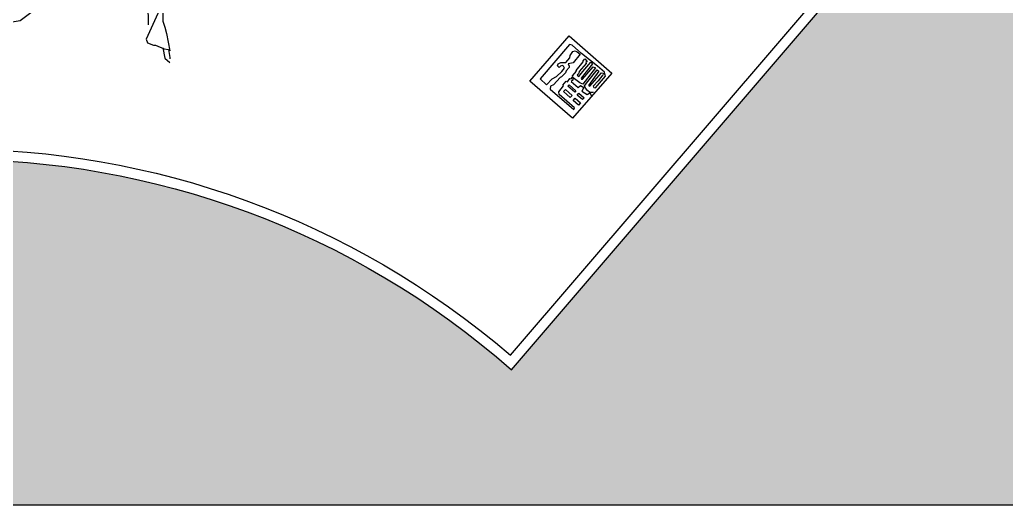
# Model space of a CAD drawing. Header units: millimetres. Extents: x 553 to 2413, y 347 to 1087.
# Drawn here: x 1518.6 to 1996.3, y 369.7 to 604.7 of the extents above; entities that cross this region are included whole.
import ezdxf

# ---------------------------------------------------------------- set-up
doc = ezdxf.new("R2010")
doc.units = ezdxf.units.MM
for name, color, linetype in [('3', 3, 'Continuous'), ('4', 4, 'Continuous'), ('7', 7, 'Continuous'), ('BH', 3, 'Continuous')]:
    doc.layers.add(name, color=color, linetype=linetype)

# ---------------------------------------------------------------- blocks, each defined once
blk = doc.blocks.new('A$C4AE7143D')
at = {"layer": 'BH'}
h = blk.add_hatch(dxfattribs=at)
h.set_pattern_fill('ESCHER', color=256, scale=50, style=0)
h.set_pattern_definition([(59.99999999999999, (-633.880262494079, -419.952057829667), (-59.99999997655987, -1.353315237651032e-08), [55.00000000000001, -5]), (180, (-633.880262494079, -419.952057829667), (29.99999999999999, -51.9615242), [55.00000000000001, -5]), (300.0000000000001, (-633.880262494079, -419.952057829667), (59.99999997655987, -1.353315237651032e-08), [55.00000000000001, -5]), (59.99999999999999, (-628.880262494079, -419.952057829667), (-59.99999997655987, -1.353315237651032e-08), [10, -50]), (300.0000000000001, (-628.880262494079, -419.952057829667), (59.99999997655987, -1.353315237651032e-08), [10, -50]), (59.99999999999999, (-636.380262494079, -415.621930829667), (-59.99999997655987, -1.353315237651032e-08), [10, -50]), (180, (-636.380262494079, -415.621930829667), (29.99999999999999, -51.9615242), [10, -50]), (300.0000000000001, (-636.380262494079, -424.282184829667), (59.99999997655987, -1.353315237651032e-08), [10, -50]), (180, (-636.380262494079, -424.282184829667), (29.99999999999999, -51.9615242), [10, -50]), (59.99999999999999, (-653.880262494079, -419.952057829667), (-59.99999997655987, -1.353315237651032e-08), [10, -50]), (300.0000000000001, (-653.880262494079, -419.952057829667), (59.99999997655987, -1.353315237651032e-08), [10, -50]), (59.99999999999999, (-623.880262494079, -437.272565879667), (-59.99999997655987, -1.353315237651032e-08), [10, -50]), (180, (-623.880262494079, -437.272565879667), (29.99999999999999, -51.9615242), [10, -50]), (300.0000000000001, (-623.880262494079, -402.631549779667), (59.99999997655987, -1.353315237651032e-08), [10, -50]), (180, (-623.880262494079, -402.631549779667), (29.99999999999999, -51.9615242), [10, -50]), (0, (-623.880262494079, -411.291803779667), (-30, 51.9615242), [35, -25]), (0, (-623.880262494079, -428.6123118796669), (-30, 51.9615242), [35, -25]), (120, (-631.380262494079, -406.961676779667), (-59.99999997655987, 1.353317458097081e-08), [34.99999999999998, -24.99999999999999]), (120, (-646.380262494079, -415.621930829667), (-59.99999997655987, 1.353317458097081e-08), [34.99999999999998, -24.99999999999999]), (240, (-646.380262494079, -424.282184829667), (29.99999997655985, -51.96152421353317), [35, -25]), (240, (-631.380262494079, -432.942438879667), (29.99999997655985, -51.96152421353317), [35, -25])])
edge = h.paths.add_edge_path(flags=16)
edge.add_arc((933.2072059118464, -219.8797746414992), 409.8662078151127, 48.69815733620368, 131.3018426637964, ccw=False)
edge.add_line((1203.729489376032, 88.02930683883562), (1503.113609899667, 437.2913675979599))
edge.add_arc((933.2072059118464, -219.8797746414984), 869.8662078151118, 49.06779322795388, 130.9322067720461)
edge.add_line((363.300801924026, 437.2913675979602), (662.68492244766, 88.02930683883574))
h.paths.add_polyline_path([(1830.000001249088, 722.4938270611856), (1830.000001249088, 22.49382706118558), (30.0000012490882, 22.49382706118558), (30.0000012490882, 722.4938270611856)])
at = {"layer": '3'}
for points in [[(1231.611411538659, 249.6332217338338), (1252.269644213236, 231.7074702310506), (1233.294642963447, 209.8400472246744), (1212.636410288869, 227.7657987274576)], [(1231.568866852687, 225.9147343764413), (1234.883434747965, 223.038587061915), (1234.348927288653, 222.422602875196), (1231.034359393376, 225.2987501897223)], [(1229.775175780581, 223.6919032770686), (1233.012659872717, 220.8826438285938), (1232.144085867507, 219.881670235273), (1228.906601775371, 222.6909296837478)], [(1236.260656943409, 221.9785039061483), (1238.804394444373, 219.771228625204), (1238.00263448775, 218.8472537653209), (1235.458896986785, 221.0545290462652)], [(1234.477234312502, 219.6117898364599), (1237.098055616608, 217.3376266894638), (1236.09585474657, 216.1826570494634), (1233.475033442464, 218.4568201964594)]]:
    blk.add_lwpolyline(points, close=True, dxfattribs=at)
for points in [[(1247.993834005474, 230.8286049144245), (1245.598822657815, 227.9127923150902), (1243.250083384941, 225.3617488077816), (1243.512140198975, 224.7294312493107), (1244.322506316494, 224.571548676343), (1249.199883801855, 230.1924008296658), (1248.697971963203, 232.1072372101639), (1245.383404067925, 234.9833845246906), (1237.562021638518, 241.2303304081122), (1233.014125621479, 245.1766725345741), (1231.765334607586, 245.4504435053855), (1217.62143375798, 228.8391029288944), (1220.648209727848, 225.9427330908132), (1223.40809680406, 228.8118803476505), (1225.417573847758, 230.0376262167222), (1227.997558206311, 232.3880091236372), (1229.400639670833, 234.0049669036771), (1228.897065551875, 234.9818288216402), (1228.223857156458, 235.2960434193657), (1227.370749821425, 235.0914928783861), (1226.769429545871, 234.3985113784249), (1225.921515348417, 235.1342712780587), (1226.281318319046, 236.1717971375122), (1227.535306248563, 236.8383358185309), (1230.068898152673, 236.7994479908568), (1232.006485844163, 239.0323885374203), (1232.145308392269, 240.1266928157347), (1233.450767857895, 242.0983080316312), (1234.581399909483, 242.4669654866761), (1235.552667439166, 242.0290890219948), (1237.017244424651, 240.7582328208825), (1233.47613558757, 236.6773411343576), (1231.913813758843, 236.2783502883716), (1231.204601729839, 236.0839128237559), (1231.564280542768, 235.0969378294287), (1231.682444515463, 234.4545100349847), (1230.212549002355, 232.7605535215072), (1229.852746031725, 231.7230276620537), (1227.961432960723, 229.8548539985372), (1227.185405650786, 229.5834163802888), (1223.968096150747, 226.0313984908765), (1222.647291626945, 225.2878632853984), (1222.462197004053, 223.8287899150582), (1233.793391326528, 213.996381845397), (1234.240546541499, 214.8231368684833), (1226.830311915432, 221.3881865014334), (1226.671072783573, 222.6061548556828), (1228.922190057549, 225.5118557988479), (1228.613857390684, 225.7794050540766), (1230.207107549376, 227.7712413733319), (1230.736419325411, 227.4469173284162), (1231.928791435318, 228.9767632986541), (1232.658542892423, 228.8834326136603), (1233.450033094491, 229.9512940730324), (1233.275327292453, 230.3728393749408), (1235.135834958846, 232.6726669987727), (1234.971398911364, 232.9503257011919), (1238.435425177649, 237.098106673964), (1238.39434624044, 237.6736480225519), (1239.273190000205, 238.5307350163833), (1240.372891257138, 237.3065441577681), (1239.761301227029, 236.7574492572962), (1239.86919298048, 236.2589052219504), (1236.451440021327, 232.4758947613991), (1236.369160534908, 231.6024743958156), (1235.901465891837, 231.0634875223391), (1235.690759001913, 230.9763785529278), (1235.423505272257, 230.6683864595682), (1236.338229740253, 230.0096260821551), (1238.188466419746, 232.4533388852813), (1242.06364303507, 236.9192213986034), (1242.988638489966, 236.1165758418964), (1237.407123046877, 229.2170913928338), (1237.658910106355, 228.7286604338526), (1238.023785834907, 228.6819950913555), (1243.302042682408, 234.764833964522), (1244.283581198992, 234.1830723205463), (1238.188099038045, 226.3798319059819), (1236.774869430968, 226.9312637881908), (1233.557926080286, 229.4527514578821), (1233.326677216563, 229.6534128470589), (1233.465375606967, 228.7232162715927), (1233.429370741036, 228.2145627890566), (1232.607072588658, 227.578357498978), (1235.921640483935, 224.7022101844518), (1237.078006414556, 225.7234063013273), (1238.665939277969, 224.7504313261886), (1237.781898602581, 222.9530346805266), (1240.361640969478, 221.2544128821188), (1241.672174506381, 222.1418332668907), (1242.427538230517, 220.6765381809679)], [(1243.465743966487, 222.3401613035043), (1241.661903519482, 222.2857184461845), (1240.50565920086, 223.2890253920684), (1239.483041747069, 224.4463283846322), (1238.969197873557, 225.5670769020844), (1240.706345883977, 227.5690240887259), (1245.141763837646, 233.303429450597), (1245.9896780351, 232.5676695509636), (1240.916932394246, 225.6316314155732), (1241.590140789664, 225.3174168178477), (1247.269278231648, 231.8622438310535), (1248.086380700748, 231.5581408894968), (1248.194273686544, 231.0595982743465)]]:
    blk.add_lwpolyline(points, dxfattribs=at)
at = {"layer": '4'}
blk.add_lwpolyline([(1830.000001249088, 722.4938270611856), (1830.000001249088, 22.49382706118558), (30.0000012490882, 22.49382706118558), (30.0000012490882, 722.4938270611856)], close=True, dxfattribs=at)
at = {"layer": '7'}
for points in [[(662.68492244766, 88.02930683883574, -0.3768899368627258), (1203.729489376032, 88.02930683883574), (1503.113609899667, 437.2913675979599, 0.3732105203369479), (363.300801924026, 437.2913675979599)], [(663.2072059118464, 95.10271754956216, -0.3699396874964852), (1203.207205911845, 95.10271754956216), (1496.072707394548, 436.7601454525498, 0.3699396874964852), (370.3417044291436, 436.7601454525498)]]:
    blk.add_lwpolyline(points, format="xyb", close=True, dxfattribs=at)
for points in [[(1047.073845471695, 287.4620810350126), (1042.530062718381, 280.1302187980625), (1039.034847883915, 274.8931743430981), (1036.937717382386, 271.7509476701196), (1032.393934629072, 260.5785856700386), (1026.801589293077, 248.0096789781242), (1027.500632793586, 246.2639969969791), (1030.296804127542, 245.2165881059863), (1031.345369378307, 245.2165881059863), (1035.539630381366, 243.4709061248409), (1037.636760882895, 243.1217703240004), (1038.335804383405, 239.2812705608696), (1038.335804383405, 238.5829974707171)], [(957.0996854970326, 255.6408206736178), (965.8141860749238, 257.0916350248078), (971.6238522374906, 261.4440810553198), (975.9811011923948, 265.0711191660012), (979.612140209425, 270.1489716278725), (983.2431818945397, 273.0506018187236), (987.6004308494439, 273.0506018187236), (991.2314725345586, 271.5997859790623), (996.314931427336, 263.6203033263403), (1002.124597589902, 265.7965255973606), (1007.165495197193, 269.6343118775235), (1016.648761662276, 274.5014161699133), (1026.089469509958, 277.4030478492355)], [(1026.102545792566, 277.686263726765), (1026.102545792566, 271.4018103808078), (1026.801589293077, 265.8156301250031), (1027.850154543841, 259.5311767790458), (1027.850154543841, 254.9924039257626)], [(1034.840586880856, 264.4190854331696), (1034.840586880856, 256.7380859069076), (1035.88915213162, 253.9449950347696), (1036.588195632131, 250.802768361791), (1038.335804383405, 242.4234972338484)], [(1034.840586880856, 243.8200434141529), (1035.88915213162, 238.9321347600292), (1038.335804383405, 236.8373169780434)]]:
    blk.add_lwpolyline(points, dxfattribs=at)

msp = doc.modelspace()

# ---------------------------------------------------------------- block references
msp.add_blockref('A$C4AE7143D', (553.0481250856856, 347.2115361109447))

doc.saveas('drawing.dxf')
